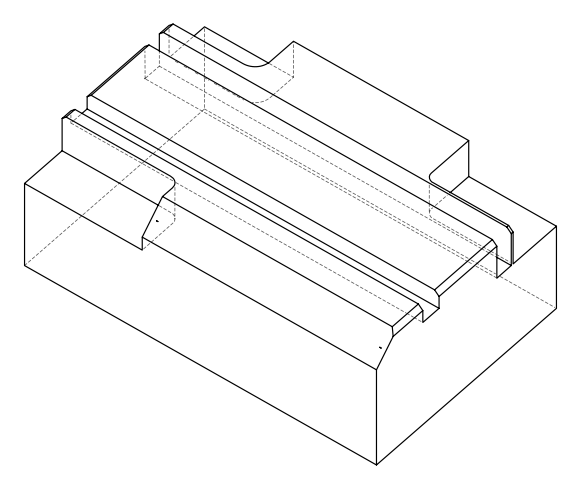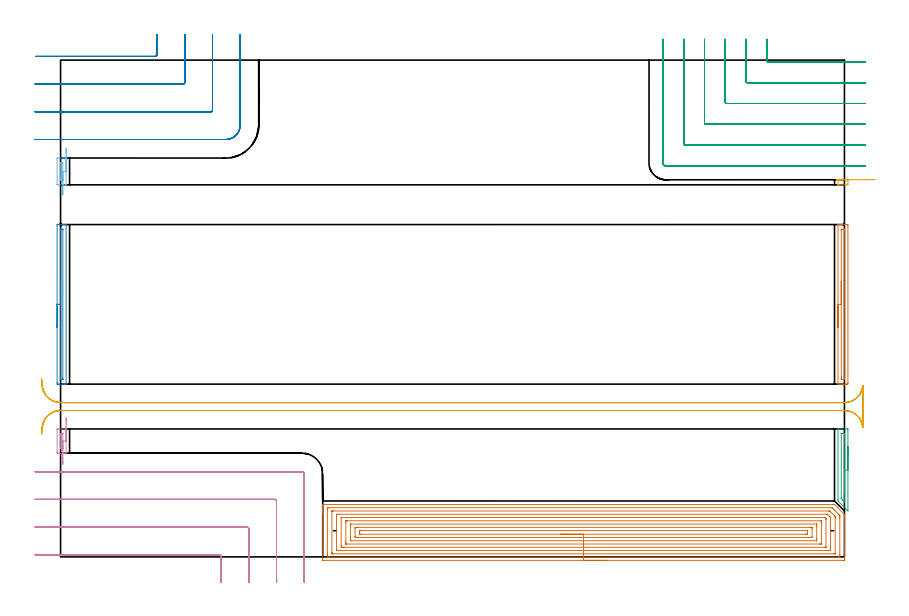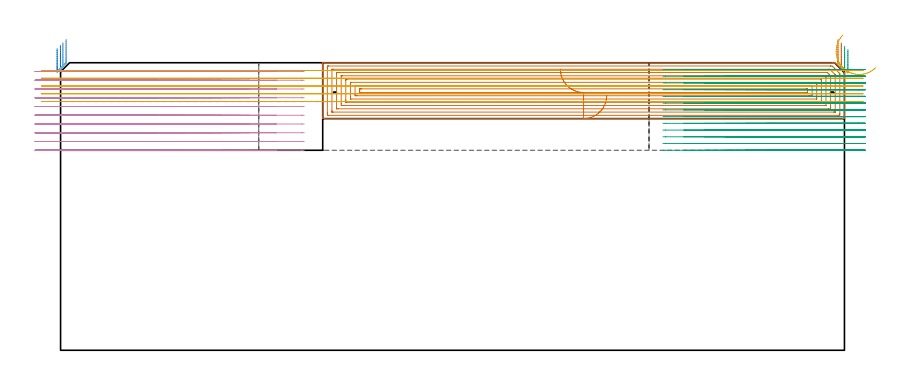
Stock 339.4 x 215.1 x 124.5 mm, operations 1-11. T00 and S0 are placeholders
(PLAN: 12 operations, 3 tool changes, 80.7 min)
(1 AREA_MILL | FG_CHAMFER_SURFACE | UGT0205_001 | 1.27 min | 694 mm3)
(2 AREA_MILL_1 | FG_CHAMFER_SURFACE_1 | UGT0205_001 | 1.26 min | 567 mm3)
(3 AREA_MILL_2 | FG_CHAMFER_SURFACE_2 | UGT0205_001 | 0.7 min | 382 mm3)
(4 AREA_MILL_3 | FG_CHAMFER_SURFACE_3 | UGT0205_001 | 0.33 min | 122 mm3)
(5 AREA_MILL_4 | FG_CHAMFER_SURFACE_4 | UGT0205_001 | 0.19 min | 75 mm3)
(6 AREA_MILL_5 | FG_CHAMFER_SURFACE_5 | UGT0205_001 | 0.34 min | 129 mm3)
(7 AREA_MILL_6 | FG_CHAMFER_SURFACE_6 | UGT0205_001 | 16.58 min | 68513 mm3)
(8 MILL_CORNER_NOTCH_RECTANGULAR | CORNER_NOTCH_RECTANGULAR | NXT0201_012 | Follow Part, ap 4, ae 75% | 8.8 min | 136198 mm3)
(9 MILL_CORNER_NOTCH_RECTANGULAR_1 | CORNER_NOTCH_RECTANGULAR_1 | NXT0201_011 | Follow Part, ap 3, ae 75% | 17.13 min | 165657 mm3)
(10 MILL_CORNER_NOTCH_RECTANGULAR_2 | CORNER_NOTCH_RECTANGULAR_2 | NXT0201_012 | Follow Part, ap 4, ae 75% | 11.37 min | 190075 mm3)
(11 MILL_RECTANGULAR_SLOT | SLOT_RECTANGULAR | NXT0201_012 | Follow Part, ap 4, ae 75% | 7.57 min | 110506 mm3)
(12 MILL_RECTANGULAR_SLOT_1 | SLOT_RECTANGULAR_1 | NXT0201_012 | Follow Part, ap 4, ae 75% | 15.11 min | 221188 mm3)
(TOOL UGT0205_001 | Chamfer Mill 20 x 3 x 45 deg. | D20 FL50 Z2)
(TOOL NXT0201_012 | ENDMILL 16mm [2P460-1600-NA 1630] | D16 FL38 Z6)
(TOOL NXT0201_011 | ENDMILL 12mm [2P460-1200-NA 1630] | D12 FL38 Z6)
(OP 1 AREA_MILL)
G17 G21 G94 G90
T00 M6
G54
G17 G0 G90 X336.6 Y99.35 S1061 M3
G43 Z134.5 H0
G94 G1 Y99.388 Z133.628 F250.
Y99.502 Z132.763
Y99.691 Z131.912
Y99.953 Z131.08
Y100.287 Z130.274
Y100.69 Z129.5
Y101.158 Z128.764
Y101.69 Z128.072
Y102.279 Z127.429
Y102.922 Z126.84
Y103.614 Z126.308
Y104.35 Z125.84
Y105.124 Z125.437
Y105.93 Z125.103
Y106.762 Z124.841
Y107.613 Z124.652
Y108.478 Z124.538
Y109.35 Z124.5
Y143.733
X336.602 Y143.89 Z124.488
X336.746 Y143.898 Z124.346
X336.896 Y143.9 Z124.203
X337.215 Z123.885
X337.873 Z123.222
X339.079 Z122.018
X339.627 Z121.467
X340.231 Z120.865
X340.505 Y143.897 Z120.59
X340.891 Y143.89 Z120.204
X340.896 Y143.684 Z120.201
X340.9 Y143.286 Z120.2
X340.899 Y75.414 Z120.201
X340.896 Y75.016
X340.891 Y74.81 Z120.204
X340.505 Y74.8 Z120.59
X340.231 Z120.865
X339.627 Z121.467
X339.079 Z122.018
X338.75 Z122.346
X338.201 Z122.895
X337.873 Z123.222
X336.896 Z124.203
X336.746 Y74.802 Z124.346
X336.602 Y74.81 Z124.488
X336.6 Y74.967 Z124.5
Y109.35
X338.014 Z123.086
X338.015 Y141.355 Z123.085
X338.016 Y141.5 Z123.084
X338.021 Y141.865 Z123.079
X338.366 Y141.891 Z122.734
X338.75 Y141.897 Z122.35
X339.235 Y141.9 Z121.865
X339.415 Y141.898 Z121.685
X339.446 Y141.895 Z121.654
X339.474 Y141.891 Z121.626
X339.479 Y141.853 Z121.621
X339.484 Y141.646 Z121.616
X339.485 Y141.5 Z121.615
X339.486 Y140.751 Z121.614
X339.485 Y77.345 Z121.615
X339.484 Y77.2 Z121.616
X339.479 Y76.835 Z121.621
X339.134 Y76.809 Z121.966
X338.75 Y76.803 Z122.35
X338.265 Y76.8 Z122.835
X338.085 Y76.802 Z123.015
X338.054 Y76.805 Z123.046
X338.026 Y76.809 Z123.074
X338.021 Y76.847 Z123.079
X338.016 Y77.054 Z123.084
X338.015 Y77.2 Z123.085
X338.014 Y77.949 Z123.086
Y109.35
Y110.222 Z123.124
Y111.086 Z123.238
Y111.938 Z123.427
Y112.77 Z123.689
Y113.576 Z124.023
Y114.35 Z124.426
Y115.086 Z124.894
Y115.778 Z125.425
Y116.421 Z126.015
Y117.01 Z126.658
Y117.541 Z127.35
Y118.01 Z128.086
Y118.413 Z128.86
Y118.747 Z129.666
Y119.009 Z130.498
Y119.198 Z131.349
Y119.312 Z132.214
Y119.35 Z133.086
G0 Z134.5
M5
M2
(OP 2 AREA_MILL_1)
G17 G21 G94 G90
T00 M6
G54
G17 G0 G90 X-1.5 Y99.35 S1061 M3
G43 Z134.5 H0
Z130.6
G94 G1 Y99.388 Z129.728 F250.
Y99.502 Z128.864
Y99.691 Z128.012
Y99.953 Z127.18
Y100.287 Z126.374
Y100.69 Z125.6
Y101.158 Z124.864
Y101.69 Z124.172
Y102.279 Z123.529
Y102.922 Z122.94
Y103.614 Z122.408
Y104.35 Z121.94
Y105.124 Z121.537
Y105.93 Z121.203
Y106.762 Z120.941
Y107.613 Z120.752
Y108.478 Z120.638
Y109.35 Z120.6
X-1.499 Y143.286 Z120.601
X-1.494 Y143.891
X-1.492 Y143.895 Z120.603
X-0.889 Y143.9 Z121.205
X-0.331 Z121.766
X0.004 Z122.1
X0.562 Z122.658
X0.896 Z122.992
X1.566 Z123.665
X1.942 Z124.042
X2.339 Y143.897 Z124.431
X2.398 Y143.895 Z124.489
Y143.894
X2.4 Y143.732 Z124.5
Y74.963
X2.405 Y74.81 Z124.495
X2.341 Y74.807 Z124.433
X1.942 Y74.8 Z124.042
X1.566 Z123.665
X0.896 Z122.992
X-0.331 Z121.766
X-0.889 Y74.801 Z121.205
X-1.149 Z120.946
X-1.492 Y74.805 Z120.603
X-1.494 Y74.809 Z120.601
X-1.499 Y75.414
X-1.5 Y109.35 Z120.6
X-0.086 Z122.014
Y141.589
X-0.085 Y141.679 Z122.015
X-0.08 Y141.857 Z122.02
X-0.077 Y141.892 Z122.023
X-0.07 Y141.895 Z122.03
X-0.046 Y141.898 Z122.054
X0.004 Y141.899 Z122.104
X0.497 Z122.597
X0.896 Y141.893 Z122.996
X0.952 Y141.89 Z123.052
X0.979 Y141.879 Z123.079
X0.982 Y141.768 Z123.082
X0.985 Y141.589 Z123.085
X0.986 Y77.111 Z123.086
X0.985 Y77.021 Z123.085
X0.98 Y76.844 Z123.08
X0.977 Y76.808 Z123.077
X0.97 Y76.805 Z123.07
X0.946 Y76.802 Z123.046
X0.896 Y76.801 Z122.996
X0.403 Z122.503
X0.004 Y76.807 Z122.104
X-0.052 Y76.81 Z122.048
X-0.079 Y76.82 Z122.021
X-0.082 Y76.932 Z122.018
X-0.085 Y77.111 Z122.015
X-0.086 Y109.35 Z122.014
Y110.222 Z122.052
Y111.086 Z122.166
Y111.938 Z122.355
Y112.77 Z122.617
Y113.576 Z122.951
Y114.35 Z123.354
Y115.086 Z123.823
Y115.778 Z124.354
Y116.421 Z124.943
Y117.01 Z125.586
Y117.541 Z126.278
Y118.01 Z127.014
Y118.413 Z127.788
Y118.747 Z128.594
Y119.009 Z129.426
Y119.198 Z130.278
Y119.312 Z131.143
Y119.35 Z132.014
G0 Z134.5
M5
M2
(OP 3 AREA_MILL_2)
G17 G21 G94 G90
T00 M6
G54
G17 G0 G90 X340.9 Y47.65 S1061 M3
G43 Z134.5 H0
Z130.2
G94 G1 Y47.612 Z129.328 F250.
Y47.498 Z128.463
Y47.309 Z127.612
Y47.047 Z126.78
Y46.713 Z125.974
Y46.31 Z125.2
Y45.842 Z124.464
Y45.31 Z123.772
Y44.721 Z123.129
Y44.078 Z122.54
Y43.386 Z122.008
Y42.65 Z121.54
Y41.876 Z121.137
Y41.07 Z120.803
Y40.238 Z120.541
Y39.386 Z120.352
Y38.522 Z120.238
Y37.65 Z120.2
Y19.955
X340.893 Y19.918 Z120.205
X340.846 Y19.955 Z120.252
X340.773 Y20.026 Z120.325
X336.863 Y23.937 Z124.236
X336.765 Y24.036 Z124.333
X336.6 Y24.205 Z124.485
Y24.821 Z124.5
Y55.345
X336.605 Y55.39 Z124.493
X336.698 Y55.4 Z124.4
X340.614 Z120.484
X340.891 Y55.399 Z120.205
X340.9 Y55.146 Z120.2
Y37.65
X339.486 Z121.614
Y24.821
X339.484 Y24.081 Z121.616
X339.482 Y23.937 Z121.618
X339.479 Y23.787 Z121.621
X339.433 Y23.828 Z121.667
X339.316 Y23.937 Z121.784
X338.75 Y24.5 Z122.35
X338.43 Y24.821 Z122.67
X338.105 Y25.156 Z122.995
X338.021 Y25.244 Z123.079
X338.019 Y25.286 Z123.081
X338.016 Y25.378 Z123.084
X338.015 Y25.563 Z123.085
X338.014 Y25.706 Z123.086
X338.015 Y53.318 Z123.085
X338.016 Y53.365 Z123.084
X338.018 Y53.386 Z123.082
X338.019 Y53.39 Z123.081
X338.044 Y53.393 Z123.056
X338.22 Y53.397 Z122.88
X338.485 Y53.4 Z122.615
X338.75 Z122.35
X339.365 Y53.398 Z121.735
X339.442 Y53.393 Z121.658
X339.471 Y53.391 Z121.629
X339.479 Y53.283 Z121.621
X339.482 Y53.133 Z121.618
X339.486 Y52.391 Z121.614
Y52.248
Y37.65
Y36.778 Z121.652
Y35.914 Z121.766
Y35.062 Z121.955
Y34.23 Z122.217
Y33.424 Z122.551
Y32.65 Z122.954
Y31.914 Z123.423
Y31.222 Z123.954
Y30.579 Z124.543
Y29.99 Z125.186
Y29.458 Z125.878
Y28.99 Z126.614
Y28.587 Z127.388
Y28.253 Z128.194
Y27.991 Z129.026
Y27.802 Z129.878
Y27.688 Z130.743
Y27.65 Z131.614
G0 Z134.5
M5
M2
(OP 4 AREA_MILL_3)
G17 G21 G94 G90
T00 M6
G54
G17 G0 G90 X2.4 Y60.15 S1061 M3
G43 Z134.5 H0
G94 G1 Y60.112 Z133.628 F250.
Y59.998 Z132.763
Y59.809 Z131.912
Y59.547 Z131.08
Y59.213 Z130.274
Y58.81 Z129.5
Y58.342 Z128.764
Y57.81 Z128.072
Y57.221 Z127.429
Y56.578 Z126.839
Y55.886 Z126.308
Y55.15 Z125.84
Y54.376 Z125.437
Y53.57 Z125.103
Y52.738 Z124.841
Y51.887 Z124.652
Y51.022 Z124.538
Y50.15 Z124.5
Y44.91
X2.244 Y44.9 Z124.344
X-0.889 Z121.211
X-1.152 Y44.901 Z120.948
X-1.493 Y44.905 Z120.607
X-1.496 Y45.017 Z120.604
X-1.499 Y45.316 Z120.601
X-1.5 Y45.917 Z120.6
X-1.499 Y54.984 Z120.601
X-1.496 Y55.283 Z120.604
X-1.493 Y55.395 Z120.607
X-0.889 Y55.4 Z121.211
X2.244 Z124.344
X2.393 Y55.39 Z124.493
X2.396 Y55.309 Z124.496
X2.4 Y54.984 Z124.5
Y50.15
X0.986 Z123.086
Y47.865
X0.984 Y47.074 Z123.084
X0.983 Y46.989 Z123.083
X0.978 Y46.91 Z123.078
X0.896 Y46.908 Z122.996
X0.18 Y46.901 Z122.28
X0.004 Y46.902 Z122.104
X-0.055 Y46.906 Z122.045
X-0.072 Y46.909 Z122.028
X-0.079 Y46.93 Z122.021
X-0.083 Y46.986 Z122.017
X-0.085 Y47.074 Z122.015
X-0.086 Y52.435 Z122.014
X-0.084 Y53.226 Z122.016
X-0.082 Y53.311 Z122.018
X-0.078 Y53.39 Z122.022
X0.004 Y53.392 Z122.104
X0.72 Y53.399 Z122.82
X0.896 Y53.398 Z122.996
X0.955 Y53.394 Z123.055
X0.972 Y53.391 Z123.072
X0.979 Y53.37 Z123.079
X0.982 Y53.314 Z123.082
X0.985 Y53.226 Z123.085
X0.986 Y50.15 Z123.086
Y49.278 Z123.124
Y48.414 Z123.238
Y47.562 Z123.426
Y46.73 Z123.689
Y45.924 Z124.023
Y45.15 Z124.425
Y44.414 Z124.894
Y43.722 Z125.425
Y43.079 Z126.015
Y42.49 Z126.658
Y41.958 Z127.35
Y41.49 Z128.086
Y41.087 Z128.859
Y40.753 Z129.665
Y40.491 Z130.497
Y40.302 Z131.349
Y40.188 Z132.214
Y40.15 Z133.086
G0 Z134.5
M5
M2
(OP 5 AREA_MILL_4)
G17 G21 G94 G90
T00 M6
G54
G17 G0 G90 X338.74 Y163.3 S1061 M3
G43 Z136.491 H0
G94 G1 X338.151 Z135.847 F250.
X337.62 Z135.155
X337.152 Z134.419
X336.75 Z133.645
X336.416 Z132.838
X336.155 Z132.006
X335.966 Z131.154
X335.853 Z130.289
X335.815 Z129.418
X335.854 Z128.546
X335.968 Z127.681
X336.158 Z126.83
X336.421 Z125.998
X336.755 Z125.192
X337.158 Z124.419
X337.627 Z123.683
X338.159 Z122.991
X338.749 Z122.349
X340.102 Z120.996
X340.505 Y163.298 Z120.593
X340.892 Y163.296 Z120.206
X340.894 Y163.258 Z120.204
X340.898 Y163.066 Z120.202
X340.9 Y162.676 Z120.2
Y161.81
X340.898 Y161.334 Z120.202
X340.894 Y161.142 Z120.204
X340.892 Y161.104 Z120.206
X340.505 Y161.1 Z120.593
X336.995 Z124.099
X336.811 Y161.102 Z124.283
X336.604 Y161.11 Z124.49
X336.6 Y161.334 Z124.5
Y163.066
X336.604 Y163.29 Z124.49
X336.813 Y163.3 Z124.281
X338.749 Z122.349
X339.392 Z121.759
X340.084 Z121.228
X340.82 Z120.759
X341.593 Z120.357
X342.399 Z120.023
X343.231 Z119.76
X344.083 Z119.572
X344.948 Z119.458
X345.82 Z119.42
X346.691 Z119.458
X347.556 Z119.572
X348.408 Z119.76
X349.24 Z120.023
X350.046 Z120.357
X350.82 Z120.759
X351.555 Z121.228
X352.247 Z121.759
X352.891 Z122.349
G0 Z134.5
M5
M2
(OP 6 AREA_MILL_5)
G17 G21 G94 G90
T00 M6
G54
G17 G0 G90 X2.4 Y176.9 S1061 M3
G43 Z134.5 H0
G94 G1 Y176.862 Z133.628 F250.
Y176.748 Z132.763
Y176.559 Z131.912
Y176.297 Z131.08
Y175.963 Z130.274
Y175.56 Z129.5
Y175.091 Z128.764
Y174.56 Z128.072
Y173.971 Z127.429
Y173.328 Z126.839
Y172.636 Z126.308
Y171.9 Z125.84
Y171.126 Z125.437
Y170.32 Z125.103
Y169.488 Z124.841
Y168.636 Z124.652
Y167.772 Z124.538
Y166.9 Z124.5
Y161.149
X2.402 Y161.11 Z124.498
X2.383 Y161.106 Z124.479
X2.259 Y161.1 Z124.357
X-1.152 Z120.947
X-1.494 Y161.11 Z120.605
X-1.497 Y161.128 Z120.602
X-1.5 Y161.151 Z120.6
Y172.509
X-1.495 Y172.649 Z120.605
X-1.492 Y172.699 Z120.606
X2.259 Y172.7 Z124.358
X2.383 Y172.694 Z124.478
X2.395 Y172.69 Z124.491
X2.4 Y172.649 Z124.5
Y166.9
X0.986 Z123.086
X0.985 Y163.274 Z123.085
X0.982 Y163.186 Z123.082
X0.979 Y163.129 Z123.079
X0.974 Y163.109 Z123.074
X0.962 Y163.107 Z123.062
X0.896 Y163.104 Z122.996
X0.266 Y163.102 Z122.366
X0.004 Y163.107 Z122.104
X-0.078 Y163.11 Z122.022
X-0.083 Y163.274 Z122.017
X-0.085 Y163.362 Z122.015
Y163.45
X-0.086 Y164.247 Z122.014
X-0.085 Y170.526 Z122.015
X-0.082 Y170.614 Z122.018
X-0.079 Y170.671 Z122.021
X-0.074 Y170.691 Z122.026
X-0.062 Y170.693 Z122.038
X0.004 Y170.696 Z122.104
X0.634 Y170.698 Z122.734
X0.896 Y170.693 Z122.996
X0.978 Y170.69 Z123.078
X0.983 Y170.526 Z123.083
X0.985 Y170.438 Z123.085
X0.986 Y166.9 Z123.086
Y166.028 Z123.124
Y165.163 Z123.238
Y164.312 Z123.426
Y163.48 Z123.689
Y162.674 Z124.023
Y161.9 Z124.425
Y161.164 Z124.894
Y160.472 Z125.425
Y159.829 Z126.015
Y159.24 Z126.658
Y158.708 Z127.35
Y158.24 Z128.086
Y157.837 Z128.86
Y157.503 Z129.666
Y157.241 Z130.498
Y157.052 Z131.349
Y156.938 Z132.214
Y156.9 Z133.086
G0 Z134.5
M5
M2
(OP 7 AREA_MILL_6)
G17 G21 G94 G90
T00 M6
G54
G17 G0 G90 X236.45 Y-1.5 S1061 M3
G43 Z134.5 H0
Z110.3
G94 G1 X236.412 Z109.428 F250.
X236.298 Z108.563
X236.109 Z107.712
X235.847 Z106.88
X235.513 Z106.074
X235.11 Z105.3
X234.641 Z104.564
X234.11 Z103.872
X233.521 Z103.229
X232.878 Z102.64
X232.186 Z102.108
X231.45 Z101.64
X230.676 Z101.237
X229.87 Z100.903
X229.038 Z100.641
X228.186 Z100.452
X227.322 Z100.338
X226.45 Z100.3
X114.095 Y-1.499 Z100.301
X113.549 Y-1.494 Z100.304
X113.508 Y-1.491 Z100.306
X113.5 Y-0.95 Z100.847
Y18.892 Z120.687
Y19.485 Z121.279
Y20.076 Z121.873
Y20.373 Z122.169
Y20.965 Z122.761
Y21.262 Z123.057
Y21.856 Z123.655
Y22.15 Z123.949
Y22.333 Z124.132
X113.507 Y22.666 Z124.458
X113.51 Y22.697 Z124.488
X113.649 Y22.7 Z124.5
X334.346
X335.095 Y22.695 Z124.49
X335.202 Y22.599 Z124.398
X339.298 Y18.502 Z120.301
X339.39 Y18.4 Z120.195
X339.4 Y18.299 Z120.098
Y18.152 Z119.951
Y17.414 Z119.213
Y16.819 Z118.615
Y15.634 Z117.431
Y15.042 Z116.836
Y4.973 Z106.77
Y-0.358 Z101.439
X339.396 Y-0.95 Z100.847
X339.392 Y-1.492 Z100.306
X339.351 Y-1.494 Z100.303
X338.805 Y-1.5 Z100.3
X226.45
Y-0.086 Z101.714
X115.902 Y-0.085 Z101.715
X115.878 Y-0.084 Z101.716
X115.51 Y-0.062 Z101.738
X115.502 Y0.313 Z102.113
X115.5 Y0.827 Z102.627
Y1.204 Z103.004
X115.501 Y20.373 Z122.173
X115.502 Y20.748 Z122.548
X115.51 Y21.262 Z123.062
X115.856 Y21.284 Z123.084
X115.878 Y21.285 Z123.085
X333.431
X333.455
X334.077 Y21.262 Z123.062
X334.346 Y21. Z122.8
X334.977 Y20.373 Z122.173
X335.238 Y20.112 Z121.912
X337.022 Y18.327 Z120.127
X337.324 Y18.014 Z119.814
X337.39 Y17.932 Z119.732
X337.395 Y17.833 Z119.633
X337.398 Y17.708 Z119.508
X337.4 Y17.331 Z119.131
Y16.819 Z118.619
X337.399 Y0.827 Z102.627
X337.398 Y0.452 Z102.252
X337.39 Y-0.062 Z101.738
X337.044 Y-0.084 Z101.716
X337.022 Y-0.085 Z101.715
X226.45 Y-0.086 Z101.714
Y1.328 Z103.128
X118.05 Y1.329 Z103.129
X117.662 Y1.331 Z103.131
X117.534 Y1.333 Z103.133
X117.518 Y1.335 Z103.135
X117.51 Y1.361 Z103.161
X117.505 Y1.447 Z103.247
X117.502 Y1.554 Z103.354
X117.5 Y1.715 Z103.515
Y1.876 Z103.676
Y19.646 Z121.446
X117.504 Y19.807 Z121.607
X117.509 Y19.852 Z121.652
X117.513 Y19.866 Z121.666
X117.518 Y19.867 Z121.667
X117.565 Y19.87 Z121.67
X117.662 Y19.871 Z121.671
X118.165
X332.563
X332.951 Y19.869 Z121.669
X333.002 Y19.867 Z121.667
X333.025 Y19.864 Z121.664
X333.039 Y19.854 Z121.654
X333.095 Y19.803 Z121.603
X333.203 Y19.697 Z121.497
X333.416 Y19.485 Z121.285
X335.193 Y17.708 Z119.508
X335.238 Y17.662 Z119.462
X335.339 Y17.555 Z119.355
X335.387 Y17.502 Z119.302
X335.392 Y17.303 Z119.103
X335.398 Y16.981 Z118.781
X335.4 Y16.819 Z118.619
Y16.658 Z118.458
Y1.554 Z103.354
X335.396 Y1.393 Z103.193
X335.391 Y1.348 Z103.148
X335.387 Y1.334 Z103.134
X335.382 Y1.332 Z103.132
X335.335 Y1.33 Z103.13
X335.238 Y1.329 Z103.129
X334.735 Y1.328 Z103.128
X226.45
Y2.743 Z104.543
X120.197
X119.561 Y2.745 Z104.545
X119.525 Y2.747 Z104.547
X119.511 Y2.749 Z104.549
X119.508 Y2.766 Z104.566
X119.504 Y2.862 Z104.662
X119.501 Y3.054 Z104.854
X119.5 Y17.708 Z119.508
X119.502 Y18.125 Z119.925
X119.506 Y18.333 Z120.133
X119.51 Y18.436 Z120.236
X119.515 Y18.451 Z120.251
X119.536 Y18.453 Z120.253
X119.587 Y18.455 Z120.255
X120.337 Y18.457 Z120.257
X120.476
X331.671
X331.812 Y18.456 Z120.256
X331.904 Y18.453 Z120.253
X331.949 Y18.45 Z120.25
X332.006 Y18.433 Z120.233
X332.378 Y18.069 Z119.869
X332.563 Y17.888 Z119.688
X332.743 Y17.708 Z119.508
X332.922 Y17.528 Z119.328
X333.272 Y17.171 Z118.971
X333.37 Y17.07 Z118.87
X333.39 Y17.029 Z118.829
X333.394 Y16.978 Z118.778
X333.399 Y16.874 Z118.674
X333.4 Y3.492 Z105.292
X333.398 Y3.075 Z104.875
X333.394 Y2.867 Z104.667
X333.39 Y2.764 Z104.564
X333.385 Y2.749 Z104.549
X333.365 Y2.747 Z104.547
X333.313 Y2.745 Z104.545
X332.563 Y2.743 Z104.543
X332.424
X226.45
Y4.157 Z105.957
X123.012
X122.344 Y4.158 Z105.958
X122.12 Y4.16 Z105.96
X121.896 Y4.164 Z105.964
X121.51 Y4.181 Z105.981
X121.507 Y4.381 Z106.181
X121.501 Y4.998 Z106.798
Y16.974 Z118.774
X121.502 Y17.012 Z118.812
X121.505 Y17.031 Z118.831
X121.508 Y17.035 Z118.835
X121.523 Y17.037 Z118.837
X121.671 Y17.041 Z118.841
X121.896 Y17.043 Z118.843
X122.12
X330.78
X330.854 Y17.042 Z118.842
X330.914 Y17.039 Z118.839
X330.949 Y17.036 Z118.836
X330.974 Y17.016 Z118.816
X331.175 Y16.819 Z118.619
X331.308 Y16.682 Z118.482
X331.39 Y16.585 Z118.385
X331.393 Y16.51 Z118.31
X331.399 Y16.202 Z118.002
Y4.226 Z106.026
X331.398 Y4.188 Z105.988
X331.395 Y4.169 Z105.969
X331.392 Y4.165 Z105.965
X331.377 Y4.163 Z105.963
X331.229 Y4.159 Z105.959
X331.004 Y4.157 Z105.957
X330.78
X226.45
Y5.571 Z107.371
X123.904 Y5.572 Z107.372
X123.599 Y5.573 Z107.373
X123.538 Y5.576 Z107.376
X123.514 Y5.578 Z107.378
X123.51 Y5.59 Z107.39
X123.503 Y5.668 Z107.468
X123.501 Y6.158 Z107.958
X123.5 Y6.56 Z108.36
Y15.042 Z116.842
X123.502 Y15.443 Z117.243
X123.507 Y15.578 Z117.378
X123.51 Y15.621 Z117.421
X123.537 Y15.623 Z117.423
X123.61 Y15.626 Z117.426
X123.904 Y15.628 Z117.428
X124.207 Y15.629 Z117.429
X328.996 Y15.628 Z117.428
X329.301 Y15.627 Z117.427
X329.362 Y15.624 Z117.424
X329.386 Y15.622 Z117.422
X329.39 Y15.61 Z117.41
X329.397 Y15.532 Z117.332
X329.399 Y15.042 Z116.842
X329.4 Y14.64 Z116.44
Y6.158 Z107.958
X329.398 Y5.757 Z107.557
X329.393 Y5.622 Z107.422
X329.39 Y5.579 Z107.379
X329.363 Y5.577 Z107.377
X329.29 Y5.574 Z107.374
X328.996 Y5.572 Z107.372
X328.693 Y5.571 Z107.371
X226.45
Y6.985 Z108.785
X125.687 Y6.986 Z108.786
X125.626 Y6.988 Z108.788
X125.514 Y6.992 Z108.792
X125.51 Y7.046 Z108.846
X125.503 Y7.23 Z109.03
X125.5 Y7.935 Z109.735
Y8.121 Z109.921
Y13.452 Z115.252
X125.504 Y14.154 Z115.954
X125.507 Y14.199 Z115.999
X125.509 Y14.206 Z116.006
X125.526 Y14.209 Z116.009
X125.565 Y14.213 Z116.013
X125.627 Y14.214 Z116.014
X125.687 Y14.215 Z116.015
X327.213 Y14.214 Z116.014
X327.274 Y14.212 Z116.012
X327.386 Y14.208 Z116.008
X327.39 Y14.154 Z115.954
X327.397 Y13.97 Z115.77
X327.4 Y13.265 Z115.065
Y13.079 Z114.879
Y7.748 Z109.548
X327.396 Y7.046 Z108.846
X327.393 Y7.001 Z108.801
X327.391 Y6.994 Z108.794
X327.374 Y6.991 Z108.791
X327.335 Y6.987 Z108.787
X327.274 Y6.986 Z108.786
X327.213 Y6.985 Z108.785
X226.45
Y8.399 Z110.199
X128.362 Y8.4 Z110.2
X127.893 Y8.402 Z110.202
X127.631 Y8.407 Z110.207
X127.51 Y8.414 Z110.214
X127.5 Y8.793 Z110.593
Y8.823 Z110.623
X127.501 Y12.377 Z114.177
X127.522 Y12.793 Z114.593
X127.94 Y12.798 Z114.598
X128.362 Y12.8 Z114.6
X128.829
X324.538
X325.007 Y12.798 Z114.598
X325.269 Y12.793 Z114.593
X325.39 Y12.787 Z114.587
X325.4 Y12.407 Z114.207
Y12.377 Z114.177
X325.399 Y8.823 Z110.623
X325.378 Y8.407 Z110.207
X324.96 Y8.402 Z110.202
X324.538 Y8.4 Z110.2
X324.071
X226.45 Y8.399 Z110.199
Y9.814 Z111.614
X130.043
X129.72 Y9.815 Z111.615
X129.558 Y9.817 Z111.617
X129.52 Y9.82 Z111.62
X129.51 Y9.822 Z111.622
X129.507 Y9.836 Z111.636
X129.504 Y9.889 Z111.689
X129.5 Y10.355 Z112.155
Y10.6 Z112.4
X129.503 Y11.241 Z113.041
X129.509 Y11.335 Z113.135
X129.514 Y11.379 Z113.179
X129.555 Y11.381 Z113.181
X129.751 Y11.384 Z113.184
X130.146 Y11.386 Z113.186
X130.248
X322.857
X323.18 Y11.385 Z113.185
X323.342 Y11.383 Z113.183
X323.38 Y11.38 Z113.18
X323.39 Y11.378 Z113.178
X323.393 Y11.364 Z113.164
X323.396 Y11.311 Z113.111
X323.4 Y10.845 Z112.645
Y10.6 Z112.4
X323.397 Y9.959 Z111.759
X323.391 Y9.865 Z111.665
X323.386 Y9.82 Z111.62
X323.345 Y9.819 Z111.619
X323.149 Y9.816 Z111.616
X322.754 Y9.814 Z111.614
X322.652
X226.45
X225.578 Z111.652
X224.713 Z111.766
X223.862 Z111.954
X223.03 Z112.217
X222.224 Z112.551
X221.45 Z112.953
X220.714 Z113.422
X220.022 Z113.953
X219.379 Z114.543
X218.79 Z115.186
X218.258 Z115.878
X217.79 Z116.614
X217.387 Z117.388
X217.053 Z118.194
X216.791 Z119.026
X216.602 Z119.877
X216.488 Z120.742
X216.45 Z121.614
G0 Z134.5
M5
M2
(OP 8 MILL_CORNER_NOTCH_RECTANGULAR)
G17 G21 G94 G90
T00 M6
G54
G17 G0 G90 X-10.838 Y216.7 S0 M3
G43 Z134.5 H1
Z120.71
G94 G1 X-7.838 F250.
X41.004 F500.
G3 X41.8 Y217.496 R0.8
G1 Y223.1
Y226.1 F250.
G0 Z134.5
X-11. Y204.7
Z120.71
G1 X-8.
X53.004 F500.
G3 X53.8 Y205.496 R0.8
G1 Y223.1
Y226.1 F250.
G0 Z134.5
X-11. Y192.7
Z120.71
G1 X-8.
X65.004 F500.
G3 X65.8 Y193.496 R0.8
G1 Y223.1
Y226.1 F250.
G0 Z134.5
X-11. Y180.7
Z120.71
G1 X-8.
X71.5 F500.
G3 X77.8 Y187. R6.3
G1 Y223.1
Y226.1 F250.
G0 Z134.5
X-10.838 Y216.7
Z116.92
G1 X-7.838
X41.004 F500.
G3 X41.8 Y217.496 R0.8
G1 Y223.1
Y226.1 F250.
G0 Z134.5
X-11. Y204.7
Z116.92
G1 X-8.
X53.004 F500.
G3 X53.8 Y205.496 R0.8
G1 Y223.1
Y226.1 F250.
G0 Z134.5
X-11. Y192.7
Z116.92
G1 X-8.
X65.004 F500.
G3 X65.8 Y193.496 R0.8
G1 Y223.1
Y226.1 F250.
G0 Z134.5
X-11. Y180.7
Z116.92
G1 X-8.
X71.5 F500.
G3 X77.8 Y187. R6.3
G1 Y223.1
Y226.1 F250.
G0 Z134.5
X-10.838 Y216.7
Z113.13
G1 X-7.838
X41.004 F500.
G3 X41.8 Y217.496 R0.8
G1 Y223.1
Y226.1 F250.
G0 Z134.5
X-11. Y204.7
Z113.13
G1 X-8.
X53.004 F500.
G3 X53.8 Y205.496 R0.8
G1 Y223.1
Y226.1 F250.
G0 Z134.5
X-11. Y192.7
Z113.13
G1 X-8.
X65.004 F500.
G3 X65.8 Y193.496 R0.8
G1 Y223.1
Y226.1 F250.
G0 Z134.5
X-11. Y180.7
Z113.13
G1 X-8.
X71.5 F500.
G3 X77.8 Y187. R6.3
G1 Y223.1
Y226.1 F250.
G0 Z134.5
X-10.838 Y216.7
Z109.34
G1 X-7.838
X41.004 F500.
G3 X41.8 Y217.496 R0.8
G1 Y223.1
Y226.1 F250.
G0 Z134.5
X-11. Y204.7
Z109.34
G1 X-8.
X53.004 F500.
G3 X53.8 Y205.496 R0.8
G1 Y223.1
Y226.1 F250.
G0 Z134.5
X-11. Y192.7
Z109.34
G1 X-8.
X65.004 F500.
G3 X65.8 Y193.496 R0.8
G1 Y223.1
Y226.1 F250.
G0 Z134.5
X-11. Y180.7
Z109.34
G1 X-8.
X71.5 F500.
G3 X77.8 Y187. R6.3
G1 Y223.1
Y226.1 F250.
G0 Z134.5
X-10.838 Y216.7
Z105.55
G1 X-7.838
X41.004 F500.
G3 X41.8 Y217.496 R0.8
G1 Y223.1
Y226.1 F250.
G0 Z134.5
X-11. Y204.7
Z105.55
G1 X-8.
X53.004 F500.
G3 X53.8 Y205.496 R0.8
G1 Y223.1
Y226.1 F250.
G0 Z134.5
X-11. Y192.7
Z105.55
G1 X-8.
X65.004 F500.
G3 X65.8 Y193.496 R0.8
G1 Y223.1
Y226.1 F250.
G0 Z134.5
X-11. Y180.7
Z105.55
G1 X-8.
X71.5 F500.
G3 X77.8 Y187. R6.3
G1 Y223.1
Y226.1 F250.
G0 Z134.5
X-10.838 Y216.7
Z101.76
G1 X-7.838
X41.004 F500.
G3 X41.8 Y217.496 R0.8
G1 Y223.1
Y226.1 F250.
G0 Z134.5
X-11. Y204.7
Z101.76
G1 X-8.
X53.004 F500.
G3 X53.8 Y205.496 R0.8
G1 Y223.1
Y226.1 F250.
G0 Z134.5
X-11. Y192.7
Z101.76
G1 X-8.
X65.004 F500.
G3 X65.8 Y193.496 R0.8
G1 Y223.1
Y226.1 F250.
G0 Z134.5
X-11. Y180.7
Z101.76
G1 X-8.
X71.5 F500.
G3 X77.8 Y187. R6.3
G1 Y223.1
Y226.1 F250.
G0 Z134.5
X-10.838 Y216.7
Z97.97
G1 X-7.838
X41.004 F500.
G3 X41.8 Y217.496 R0.8
G1 Y223.1
Y226.1 F250.
G0 Z134.5
X-11. Y204.7
Z97.97
G1 X-8.
X53.004 F500.
G3 X53.8 Y205.496 R0.8
G1 Y223.1
Y226.1 F250.
G0 Z134.5
X-11. Y192.7
Z97.97
G1 X-8.
X65.004 F500.
G3 X65.8 Y193.496 R0.8
G1 Y223.1
Y226.1 F250.
G0 Z134.5
X-11. Y180.7
Z97.97
G1 X-8.
X71.5 F500.
G3 X77.8 Y187. R6.3
G1 Y223.1
Y226.1 F250.
G0 Z134.5
X-10.838 Y216.7
Z94.18
G1 X-7.838
X41.004 F500.
G3 X41.8 Y217.496 R0.8
G1 Y223.1
Y226.1 F250.
G0 Z134.5
X-11. Y204.7
Z94.18
G1 X-8.
X53.004 F500.
G3 X53.8 Y205.496 R0.8
G1 Y223.1
Y226.1 F250.
G0 Z134.5
X-11. Y192.7
Z94.18
G1 X-8.
X65.004 F500.
G3 X65.8 Y193.496 R0.8
G1 Y223.1
Y226.1 F250.
G0 Z134.5
X-11. Y180.7
Z94.18
G1 X-8.
X71.5 F500.
G3 X77.8 Y187. R6.3
G1 Y223.1
Y226.1 F250.
G0 Z134.5
X-10.838 Y216.7
Z90.39
G1 X-7.838
X41.004 F500.
G3 X41.8 Y217.496 R0.8
G1 Y223.1
Y226.1 F250.
G0 Z134.5
X-11. Y204.7
Z90.39
G1 X-8.
X53.004 F500.
G3 X53.8 Y205.496 R0.8
G1 Y223.1
Y226.1 F250.
G0 Z134.5
X-11. Y192.7
Z90.39
G1 X-8.
X65.004 F500.
G3 X65.8 Y193.496 R0.8
G1 Y223.1
Y226.1 F250.
G0 Z134.5
X-11. Y180.7
Z90.39
G1 X-8.
X71.5 F500.
G3 X77.8 Y187. R6.3
G1 Y223.1
Y226.1 F250.
G0 Z134.5
X-10.838 Y216.7
Z86.6
G1 X-7.838
X41.004 F500.
G3 X41.8 Y217.496 R0.8
G1 Y223.1
Y226.1 F250.
G0 Z134.5
X-11. Y204.7
Z86.6
G1 X-8.
X53.004 F500.
G3 X53.8 Y205.496 R0.8
G1 Y223.1
Y226.1 F250.
G0 Z134.5
X-11. Y192.7
Z86.6
G1 X-8.
X65.004 F500.
G3 X65.8 Y193.496 R0.8
G1 Y223.1
Y226.1 F250.
G0 Z134.5
X-11. Y180.7
Z86.6
G1 X-8.
X71.5 F500.
G3 X77.8 Y187. R6.3
G1 Y223.1
Y226.1 F250.
G0 Z134.5
M5
M2
(OP 9 MILL_CORNER_NOTCH_RECTANGULAR_1)
G17 G21 G94 G90
T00 M6
G54
G17 G0 G90 X305.8 Y224.1 S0 M3
G43 Z134.5 H1
Z121.585
G94 G1 Y221.1 F250.
Y214.896 F500.
G3 X306.396 Y214.3 R0.6
G1 X345.4
X348.4 F250.
G0 Z134.5
X296.8 Y224.1
Z121.585
G1 Y221.1
Y205.896 F500.
G3 X297.396 Y205.3 R0.6
G1 X345.4
X348.4 F250.
G0 Z134.5
X287.8 Y224.1
Z121.585
G1 Y221.1
Y196.896 F500.
G3 X288.396 Y196.3 R0.6
G1 X345.4
X348.4 F250.
G0 Z134.5
X278.8 Y224.1
Z121.585
G1 Y221.1
Y187.897 F500.
G3 X279.397 Y187.3 R0.6
G1 X345.4
X348.4 F250.
G0 Z134.5
X269.8 Y224.1
Z121.585
G1 Y221.1
Y178.897 F500.
G3 X270.397 Y178.3 R0.6
G1 X345.4
X348.4 F250.
G0 Z134.5
X260.8 Y224.1
Z121.585
G1 Y221.1
Y170.5 F500.
G3 X262. Y169.3 R1.2
G1 X345.4
X348.4 F250.
G0 Z134.5
X305.8 Y224.1
Z118.669
G1 Y221.1
Y214.896 F500.
G3 X306.396 Y214.3 R0.6
G1 X345.4
X348.4 F250.
G0 Z134.5
X296.8 Y224.1
Z118.669
G1 Y221.1
Y205.896 F500.
G3 X297.396 Y205.3 R0.6
G1 X345.4
X348.4 F250.
G0 Z134.5
X287.8 Y224.1
Z118.669
G1 Y221.1
Y196.896 F500.
G3 X288.396 Y196.3 R0.6
G1 X345.4
X348.4 F250.
G0 Z134.5
X278.8 Y224.1
Z118.669
G1 Y221.1
Y187.896 F500.
G3 X279.396 Y187.3 R0.6
G1 X345.4
X348.4 F250.
G0 Z134.5
X269.8 Y224.1
Z118.669
G1 Y221.1
Y178.897 F500.
G3 X270.397 Y178.3 R0.6
G1 X345.4
X348.4 F250.
G0 Z134.5
X260.8 Y224.1
Z118.669
G1 Y221.1
Y170.5 F500.
G3 X262. Y169.3 R1.2
G1 X345.4
X348.4 F250.
G0 Z134.5
X305.8 Y224.1
Z115.754
G1 Y221.1
Y214.896 F500.
G3 X306.396 Y214.3 R0.6
G1 X345.4
X348.4 F250.
G0 Z134.5
X296.8 Y224.1
Z115.754
G1 Y221.1
Y205.896 F500.
G3 X297.396 Y205.3 R0.6
G1 X345.4
X348.4 F250.
G0 Z134.5
X287.8 Y224.1
Z115.754
G1 Y221.1
Y196.896 F500.
G3 X288.396 Y196.3 R0.6
G1 X345.4
X348.4 F250.
G0 Z134.5
X278.8 Y224.1
Z115.754
G1 Y221.1
Y187.896 F500.
G3 X279.396 Y187.3 R0.6
G1 X345.4
X348.4 F250.
G0 Z134.5
X269.8 Y224.1
Z115.754
G1 Y221.1
Y178.897 F500.
G3 X270.397 Y178.3 R0.6
G1 X345.4
X348.4 F250.
G0 Z134.5
X260.8 Y224.1
Z115.754
G1 Y221.1
Y170.5 F500.
G3 X262. Y169.3 R1.2
G1 X345.4
X348.4 F250.
G0 Z134.5
X305.8 Y224.1
Z112.838
G1 Y221.1
Y214.896 F500.
G3 X306.396 Y214.3 R0.6
G1 X345.4
X348.4 F250.
G0 Z134.5
X296.8 Y224.1
Z112.838
G1 Y221.1
Y205.896 F500.
G3 X297.396 Y205.3 R0.6
G1 X345.4
X348.4 F250.
G0 Z134.5
X287.8 Y224.1
Z112.838
G1 Y221.1
Y196.896 F500.
G3 X288.396 Y196.3 R0.6
G1 X345.4
X348.4 F250.
G0 Z134.5
X278.8 Y224.1
Z112.838
G1 Y221.1
Y187.896 F500.
G3 X279.396 Y187.3 R0.6
G1 X345.4
X348.4 F250.
G0 Z134.5
X269.8 Y224.1
Z112.838
G1 Y221.1
Y178.897 F500.
G3 X270.397 Y178.3 R0.6
G1 X345.4
X348.4 F250.
G0 Z134.5
X260.8 Y224.1
Z112.838
G1 Y221.1
Y170.5 F500.
G3 X262. Y169.3 R1.2
G1 X345.4
X348.4 F250.
G0 Z134.5
X305.8 Y224.1
Z109.923
G1 Y221.1
Y214.896 F500.
G3 X306.396 Y214.3 R0.6
G1 X345.4
X348.4 F250.
G0 Z134.5
X296.8 Y224.1
Z109.923
G1 Y221.1
Y205.896 F500.
G3 X297.396 Y205.3 R0.6
G1 X345.4
X348.4 F250.
G0 Z134.5
X287.8 Y224.1
Z109.923
G1 Y221.1
Y196.896 F500.
G3 X288.396 Y196.3 R0.6
G1 X345.4
X348.4 F250.
G0 Z134.5
X278.8 Y224.1
Z109.923
G1 Y221.1
Y187.896 F500.
G3 X279.396 Y187.3 R0.6
G1 X345.4
X348.4 F250.
G0 Z134.5
X269.8 Y224.1
Z109.923
G1 Y221.1
Y178.897 F500.
G3 X270.397 Y178.3 R0.6
G1 X345.4
X348.4 F250.
G0 Z134.5
X260.8 Y224.1
Z109.923
G1 Y221.1
Y170.5 F500.
G3 X262. Y169.3 R1.2
G1 X345.4
X348.4 F250.
G0 Z134.5
X305.8 Y224.1
Z107.008
G1 Y221.1
Y214.896 F500.
G3 X306.396 Y214.3 R0.6
G1 X345.4
X348.4 F250.
G0 Z134.5
X296.8 Y224.1
Z107.008
G1 Y221.1
Y205.896 F500.
G3 X297.396 Y205.3 R0.6
G1 X345.4
X348.4 F250.
G0 Z134.5
X287.8 Y224.1
Z107.008
G1 Y221.1
Y196.896 F500.
G3 X288.396 Y196.3 R0.6
G1 X345.4
X348.4 F250.
G0 Z134.5
X278.8 Y224.1
Z107.008
G1 Y221.1
Y187.896 F500.
G3 X279.396 Y187.3 R0.6
G1 X345.4
X348.4 F250.
G0 Z134.5
X269.8 Y224.1
Z107.008
G1 Y221.1
Y178.897 F500.
G3 X270.397 Y178.3 R0.6
G1 X345.4
X348.4 F250.
G0 Z134.5
X260.8 Y224.1
Z107.008
G1 Y221.1
Y170.5 F500.
G3 X262. Y169.3 R1.2
G1 X345.4
X348.4 F250.
G0 Z134.5
X305.8 Y224.1
Z104.092
G1 Y221.1
Y214.896 F500.
G3 X306.396 Y214.3 R0.6
G1 X345.4
X348.4 F250.
G0 Z134.5
X296.8 Y224.1
Z104.092
G1 Y221.1
Y205.896 F500.
G3 X297.396 Y205.3 R0.6
G1 X345.4
X348.4 F250.
G0 Z134.5
X287.8 Y224.1
Z104.092
G1 Y221.1
Y196.896 F500.
G3 X288.396 Y196.3 R0.6
G1 X345.4
X348.4 F250.
G0 Z134.5
X278.8 Y224.1
Z104.092
G1 Y221.1
Y187.896 F500.
G3 X279.396 Y187.3 R0.6
G1 X345.4
X348.4 F250.
G0 Z134.5
X269.8 Y224.1
Z104.092
G1 Y221.1
Y178.897 F500.
G3 X270.397 Y178.3 R0.6
G1 X345.4
X348.4 F250.
G0 Z134.5
X260.8 Y224.1
Z104.092
G1 Y221.1
Y170.5 F500.
G3 X262. Y169.3 R1.2
G1 X345.4
X348.4 F250.
G0 Z134.5
X305.8 Y224.1
Z101.177
G1 Y221.1
Y214.896 F500.
G3 X306.396 Y214.3 R0.6
G1 X345.4
X348.4 F250.
G0 Z134.5
X296.8 Y224.1
Z101.177
G1 Y221.1
Y205.896 F500.
G3 X297.396 Y205.3 R0.6
G1 X345.4
X348.4 F250.
G0 Z134.5
X287.8 Y224.1
Z101.177
G1 Y221.1
Y196.896 F500.
G3 X288.396 Y196.3 R0.6
G1 X345.4
X348.4 F250.
G0 Z134.5
X278.8 Y224.1
Z101.177
G1 Y221.1
Y187.896 F500.
G3 X279.396 Y187.3 R0.6
G1 X345.4
X348.4 F250.
G0 Z134.5
X269.8 Y224.1
Z101.177
G1 Y221.1
Y178.897 F500.
G3 X270.397 Y178.3 R0.6
G1 X345.4
X348.4 F250.
G0 Z134.5
X260.8 Y224.1
Z101.177
G1 Y221.1
Y170.5 F500.
G3 X262. Y169.3 R1.2
G1 X345.4
X348.4 F250.
G0 Z134.5
X305.8 Y224.1
Z98.262
G1 Y221.1
Y214.896 F500.
G3 X306.396 Y214.3 R0.6
G1 X345.4
X348.4 F250.
G0 Z134.5
X296.8 Y224.1
Z98.262
G1 Y221.1
Y205.896 F500.
G3 X297.396 Y205.3 R0.6
G1 X345.4
X348.4 F250.
G0 Z134.5
X287.8 Y224.1
Z98.262
G1 Y221.1
Y196.896 F500.
G3 X288.396 Y196.3 R0.6
G1 X345.4
X348.4 F250.
G0 Z134.5
X278.8 Y224.1
Z98.262
G1 Y221.1
Y187.896 F500.
G3 X279.396 Y187.3 R0.6
G1 X345.4
X348.4 F250.
G0 Z134.5
X269.8 Y224.1
Z98.262
G1 Y221.1
Y178.897 F500.
G3 X270.397 Y178.3 R0.6
G1 X345.4
X348.4 F250.
G0 Z134.5
X260.8 Y224.1
Z98.262
G1 Y221.1
Y170.5 F500.
G3 X262. Y169.3 R1.2
G1 X345.4
X348.4 F250.
G0 Z134.5
X305.8 Y224.1
Z95.346
G1 Y221.1
Y214.896 F500.
G3 X306.396 Y214.3 R0.6
G1 X345.4
X348.4 F250.
G0 Z134.5
X296.8 Y224.1
Z95.346
G1 Y221.1
Y205.896 F500.
G3 X297.396 Y205.3 R0.6
G1 X345.4
X348.4 F250.
G0 Z134.5
X287.8 Y224.1
Z95.346
G1 Y221.1
Y196.896 F500.
G3 X288.396 Y196.3 R0.6
G1 X345.4
X348.4 F250.
G0 Z134.5
X278.8 Y224.1
Z95.346
G1 Y221.1
Y187.896 F500.
G3 X279.396 Y187.3 R0.6
G1 X345.4
X348.4 F250.
G0 Z134.5
X269.8 Y224.1
Z95.346
G1 Y221.1
Y178.897 F500.
G3 X270.397 Y178.3 R0.6
G1 X345.4
X348.4 F250.
G0 Z134.5
X260.8 Y224.1
Z95.346
G1 Y221.1
Y170.5 F500.
G3 X262. Y169.3 R1.2
G1 X345.4
X348.4 F250.
G0 Z134.5
X305.8 Y224.1
Z92.431
G1 Y221.1
Y214.896 F500.
G3 X306.396 Y214.3 R0.6
G1 X345.4
X348.4 F250.
G0 Z134.5
X296.8 Y224.1
Z92.431
G1 Y221.1
Y205.896 F500.
G3 X297.396 Y205.3 R0.6
G1 X345.4
X348.4 F250.
G0 Z134.5
X287.8 Y224.1
Z92.431
G1 Y221.1
Y196.896 F500.
G3 X288.396 Y196.3 R0.6
G1 X345.4
X348.4 F250.
G0 Z134.5
X278.8 Y224.1
Z92.431
G1 Y221.1
Y187.896 F500.
G3 X279.396 Y187.3 R0.6
G1 X345.4
X348.4 F250.
G0 Z134.5
X269.8 Y224.1
Z92.431
G1 Y221.1
Y178.897 F500.
G3 X270.397 Y178.3 R0.6
G1 X345.4
X348.4 F250.
G0 Z134.5
X260.8 Y224.1
Z92.431
G1 Y221.1
Y170.5 F500.
G3 X262. Y169.3 R1.2
G1 X345.4
X348.4 F250.
G0 Z134.5
X305.8 Y224.1
Z89.515
G1 Y221.1
Y214.896 F500.
G3 X306.396 Y214.3 R0.6
G1 X345.4
X348.4 F250.
G0 Z134.5
X296.8 Y224.1
Z89.515
G1 Y221.1
Y205.896 F500.
G3 X297.396 Y205.3 R0.6
G1 X345.4
X348.4 F250.
G0 Z134.5
X287.8 Y224.1
Z89.515
G1 Y221.1
Y196.896 F500.
G3 X288.396 Y196.3 R0.6
G1 X345.4
X348.4 F250.
G0 Z134.5
X278.8 Y224.1
Z89.515
G1 Y221.1
Y187.896 F500.
G3 X279.396 Y187.3 R0.6
G1 X345.4
X348.4 F250.
G0 Z134.5
X269.8 Y224.1
Z89.515
G1 Y221.1
Y178.897 F500.
G3 X270.397 Y178.3 R0.6
G1 X345.4
X348.4 F250.
G0 Z134.5
X260.8 Y224.1
Z89.515
G1 Y221.1
Y170.5 F500.
G3 X262. Y169.3 R1.2
G1 X345.4
X348.4 F250.
G0 Z134.5
X305.8 Y224.1
Z86.6
G1 Y221.1
Y214.896 F500.
G3 X306.396 Y214.3 R0.6
G1 X345.4
X348.4 F250.
G0 Z134.5
X296.8 Y224.1
Z86.6
G1 Y221.1
Y205.896 F500.
G3 X297.396 Y205.3 R0.6
G1 X345.4
X348.4 F250.
G0 Z134.5
X287.8 Y224.1
Z86.6
G1 Y221.1
Y196.896 F500.
G3 X288.396 Y196.3 R0.6
G1 X345.4
X348.4 F250.
G0 Z134.5
X278.8 Y224.1
Z86.6
G1 Y221.1
Y187.896 F500.
G3 X279.396 Y187.3 R0.6
G1 X345.4
X348.4 F250.
G0 Z134.5
X269.8 Y224.1
Z86.6
G1 Y221.1
Y178.897 F500.
G3 X270.397 Y178.3 R0.6
G1 X345.4
X348.4 F250.
G0 Z134.5
X260.8 Y224.1
Z86.6
G1 Y221.1
Y170.5 F500.
G3 X262. Y169.3 R1.2
G1 X345.4
X348.4 F250.
G0 Z134.5
M5
M2
(OP 10 MILL_CORNER_NOTCH_RECTANGULAR_2)
G17 G21 G94 G90
T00 M6
G54
G17 G0 G90 X69.522 Y-11. S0 M3
G43 Z134.5 H1
Z120.71
G94 G1 X69.501 Y-8. F250.
X69.5 Y-7.746 F500.
Y0.105
G3 X68.705 Y0.9 R0.8
G1 X-8.
X-11. F250.
G0 Z134.5
X81.533 Y-11.
Z120.71
G1 X81.501 Y-8.
G2 X81.5 Y-7.746 R24. F500.
G1 Y12.104
G3 X80.704 Y12.9 R0.8
G1 X-8.
X-11. F250.
G0 Z134.5
X93.566 Y-10.999
Z120.71
G1 X93.503 Y-8.
G2 X93.5 Y-7.746 R12. F500.
G1 Y24.104
G3 X92.704 Y24.9 R0.8
G1 X-8.
X-11. F250.
G0 Z134.5
X105.5 Y-10.746
Z120.71
G1 Y-7.746
Y35.9 F500.
G3 X104.5 Y36.9 R1.
G1 X-8.
X-11. F250.
G0 Z134.5
X69.522 Y-11.
Z116.92
G1 X69.501 Y-8.
X69.5 Y-7.746 F500.
Y0.104
G3 X68.704 Y0.9 R0.8
G1 X-8.
X-11. F250.
G0 Z134.5
X81.533 Y-11.
Z116.92
G1 X81.501 Y-8.
G2 X81.5 Y-7.746 R24. F500.
G1 Y12.104
G3 X80.704 Y12.9 R0.8
G1 X-8.
X-11. F250.
G0 Z134.5
X93.566 Y-10.999
Z116.92
G1 X93.503 Y-8.
G2 X93.5 Y-7.746 R12. F500.
G1 Y24.104
G3 X92.704 Y24.9 R0.8
G1 X-8.
X-11. F250.
G0 Z134.5
X105.5 Y-10.746
Z116.92
G1 Y-7.746
Y35.9 F500.
G3 X104.5 Y36.9 R1.
G1 X-8.
X-11. F250.
G0 Z134.5
X69.522 Y-11.
Z113.13
G1 X69.501 Y-8.
X69.5 Y-7.746 F500.
Y0.104
G3 X68.704 Y0.9 R0.8
G1 X-8.
X-11. F250.
G0 Z134.5
X81.533 Y-11.
Z113.13
G1 X81.501 Y-8.
G2 X81.5 Y-7.746 R24. F500.
G1 Y12.104
G3 X80.704 Y12.9 R0.8
G1 X-8.
X-11. F250.
G0 Z134.5
X93.566 Y-10.999
Z113.13
G1 X93.503 Y-8.
G2 X93.5 Y-7.746 R12. F500.
G1 Y24.104
G3 X92.704 Y24.9 R0.8
G1 X-8.
X-11. F250.
G0 Z134.5
X105.5 Y-10.746
Z113.13
G1 Y-7.746
Y35.9 F500.
G3 X104.5 Y36.9 R1.
G1 X-8.
X-11. F250.
G0 Z134.5
X69.521 Y-11.
Z109.34
G1 X69.501 Y-8.
X69.5 Y-7.755 F500.
Y0.104
G3 X68.704 Y0.9 R0.8
G1 X-8.
X-11. F250.
G0 Z134.5
X81.532 Y-11.
Z109.34
G1 X81.501 Y-8.
G2 X81.5 Y-7.755 R24. F500.
G1 Y12.104
G3 X80.704 Y12.9 R0.8
G1 X-8.
X-11. F250.
G0 Z134.5
X93.564 Y-10.999
Z109.34
G1 X93.502 Y-8.
G2 X93.5 Y-7.755 R12. F500.
G1 Y24.104
G3 X92.704 Y24.9 R0.8
G1 X-8.
X-11. F250.
G0 Z134.5
X105.5 Y-10.755
Z109.34
G1 Y-7.755
Y35.9 F500.
G3 X104.5 Y36.9 R1.
G1 X-8.
X-11. F250.
G0 Z134.5
X69.5 Y-11.
Z105.55
G1 Y-8.
Y0.104 F500.
G3 X68.704 Y0.9 R0.8
G1 X-8.
X-11. F250.
G0 Z134.5
X81.5 Y-11.
Z105.55
G1 Y-8.
Y12.104 F500.
G3 X80.704 Y12.9 R0.8
G1 X-8.
X-11. F250.
G0 Z134.5
X93.5 Y-11.
Z105.55
G1 Y-8.
Y24.104 F500.
G3 X92.704 Y24.9 R0.8
G1 X-8.
X-11. F250.
G0 Z134.5
X105.5 Y-11.
Z105.55
G1 Y-8.
Y35.9 F500.
G3 X104.5 Y36.9 R1.
G1 X-8.
X-11. F250.
G0 Z134.5
X69.5 Y-11.
Z101.76
G1 Y-8.
Y0.104 F500.
G3 X68.704 Y0.9 R0.8
G1 X-8.
X-11. F250.
G0 Z134.5
X81.5 Y-11.
Z101.76
G1 Y-8.
Y12.104 F500.
G3 X80.704 Y12.9 R0.8
G1 X-8.
X-11. F250.
G0 Z134.5
X93.5 Y-11.
Z101.76
G1 Y-8.
Y24.104 F500.
G3 X92.704 Y24.9 R0.8
G1 X-8.
X-11. F250.
G0 Z134.5
X105.5 Y-11.
Z101.76
G1 Y-8.
Y35.9 F500.
G3 X104.5 Y36.9 R1.
G1 X-8.
X-11. F250.
G0 Z134.5
X69.5 Y-11.
Z97.97
G1 Y-8.
Y0.104 F500.
G3 X68.704 Y0.9 R0.8
G1 X-8.
X-11. F250.
G0 Z134.5
X81.5 Y-11.
Z97.97
G1 Y-8.
Y12.104 F500.
G3 X80.704 Y12.9 R0.8
G1 X-8.
X-11. F250.
G0 Z134.5
X93.5 Y-11.
Z97.97
G1 Y-8.
Y24.104 F500.
G3 X92.704 Y24.9 R0.8
G1 X-8.
X-11. F250.
G0 Z134.5
X105.5 Y-11.
Z97.97
G1 Y-8.
Y35.9 F500.
G3 X104.5 Y36.9 R1.
G1 X-8.
X-11. F250.
G0 Z134.5
X69.5 Y-11.
Z94.18
G1 Y-8.
Y0.104 F500.
G3 X68.704 Y0.9 R0.8
G1 X-8.
X-11. F250.
G0 Z134.5
X81.5 Y-11.
Z94.18
G1 Y-8.
Y12.104 F500.
G3 X80.704 Y12.9 R0.8
G1 X-8.
X-11. F250.
G0 Z134.5
X93.5 Y-11.
Z94.18
G1 Y-8.
Y24.104 F500.
G3 X92.704 Y24.9 R0.8
G1 X-8.
X-11. F250.
G0 Z134.5
X105.5 Y-11.
Z94.18
G1 Y-8.
Y35.9 F500.
G3 X104.5 Y36.9 R1.
G1 X-8.
X-11. F250.
G0 Z134.5
X69.5 Y-11.
Z90.39
G1 Y-8.
Y0.104 F500.
G3 X68.704 Y0.9 R0.8
G1 X-8.
X-11. F250.
G0 Z134.5
X81.5 Y-11.
Z90.39
G1 Y-8.
Y12.104 F500.
G3 X80.704 Y12.9 R0.8
G1 X-8.
X-11. F250.
G0 Z134.5
X93.5 Y-11.
Z90.39
G1 Y-8.
Y24.104 F500.
G3 X92.704 Y24.9 R0.8
G1 X-8.
X-11. F250.
G0 Z134.5
X105.5 Y-11.
Z90.39
G1 Y-8.
Y35.9 F500.
G3 X104.5 Y36.9 R1.
G1 X-8.
X-11. F250.
G0 Z134.5
X69.5 Y-11.
Z86.6
G1 Y-8.
Y0.104 F500.
G3 X68.704 Y0.9 R0.8
G1 X-8.
X-11. F250.
G0 Z134.5
X81.5 Y-11.
Z86.6
G1 Y-8.
Y12.104 F500.
G3 X80.704 Y12.9 R0.8
G1 X-8.
X-11. F250.
G0 Z134.5
X93.5 Y-11.
Z86.6
G1 Y-8.
Y24.104 F500.
G3 X92.704 Y24.9 R0.8
G1 X-8.
X-11. F250.
G0 Z134.5
X105.5 Y-11.
Z86.6
G1 Y-8.
Y35.9 F500.
G3 X104.5 Y36.9 R1.
G1 X-8.
X-11. F250.
G0 Z134.5
M5
M2
(OP 11 MILL_RECTANGULAR_SLOT)
G17 G21 G94 G90
T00 M6
G54
G17 G0 G90 X-8.285 Y53.312 S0 M3
G43 Z134.5 H1
Z121.14
G94 G1 X-7.95 Y56.293 F250.
G2 X0. Y63.4 R8. F500.
G1 X339.4
G2 X347.319 Y56.534 R8.
G1 X347.349 Y56.53
G3 X347.4 Y57.432 R8.
G1 Y72.778
G3 X347.35 Y73.674 R8.
G1 X347.32 Y73.67
G2 X339.4 Y66.8 R8.
G1 X0.
G2 X-7.95 Y73.908 R8.
G1 X-8.285 Y76.89 F250.
G0 X-8.23 Y53.103 Z117.78
G1 X-7.97 Y56.092
G2 X0. Y63.4 R8. F500.
G1 X339.4
G2 X347.37 Y56.092 R8.
G1 X347.4
Y74.108
X347.37
G2 X339.4 Y66.8 R8.
G1 X0.
G2 X-7.97 Y74.108 R8.
G1 X-8.23 Y77.097 F250.
G0 Y53.103 Z114.42
G1 X-7.97 Y56.092
G2 X0. Y63.4 R8. F500.
G1 X339.4
G2 X347.37 Y56.092 R8.
G1 X347.4
Y74.108
X347.37
G2 X339.4 Y66.8 R8.
G1 X0.
G2 X-7.97 Y74.108 R8.
G1 X-8.23 Y77.097 F250.
G0 Y53.103 Z111.06
G1 X-7.97 Y56.092
G2 X0. Y63.4 R8. F500.
G1 X339.4
G2 X347.37 Y56.092 R8.
G1 X347.4
Y74.108
X347.37
G2 X339.4 Y66.8 R8.
G1 X0.
G2 X-7.97 Y74.108 R8.
G1 X-8.23 Y77.097 F250.
G0 Y53.103 Z107.7
G1 X-7.97 Y56.092
G2 X0. Y63.4 R8. F500.
G1 X339.4
G2 X347.37 Y56.092 R8.
G1 X347.4
Y74.108
X347.37
G2 X339.4 Y66.8 R8.
G1 X0.
G2 X-7.97 Y74.108 R8.
G1 X-8.23 Y77.097 F250.
G0 Z134.5
M5
M2
